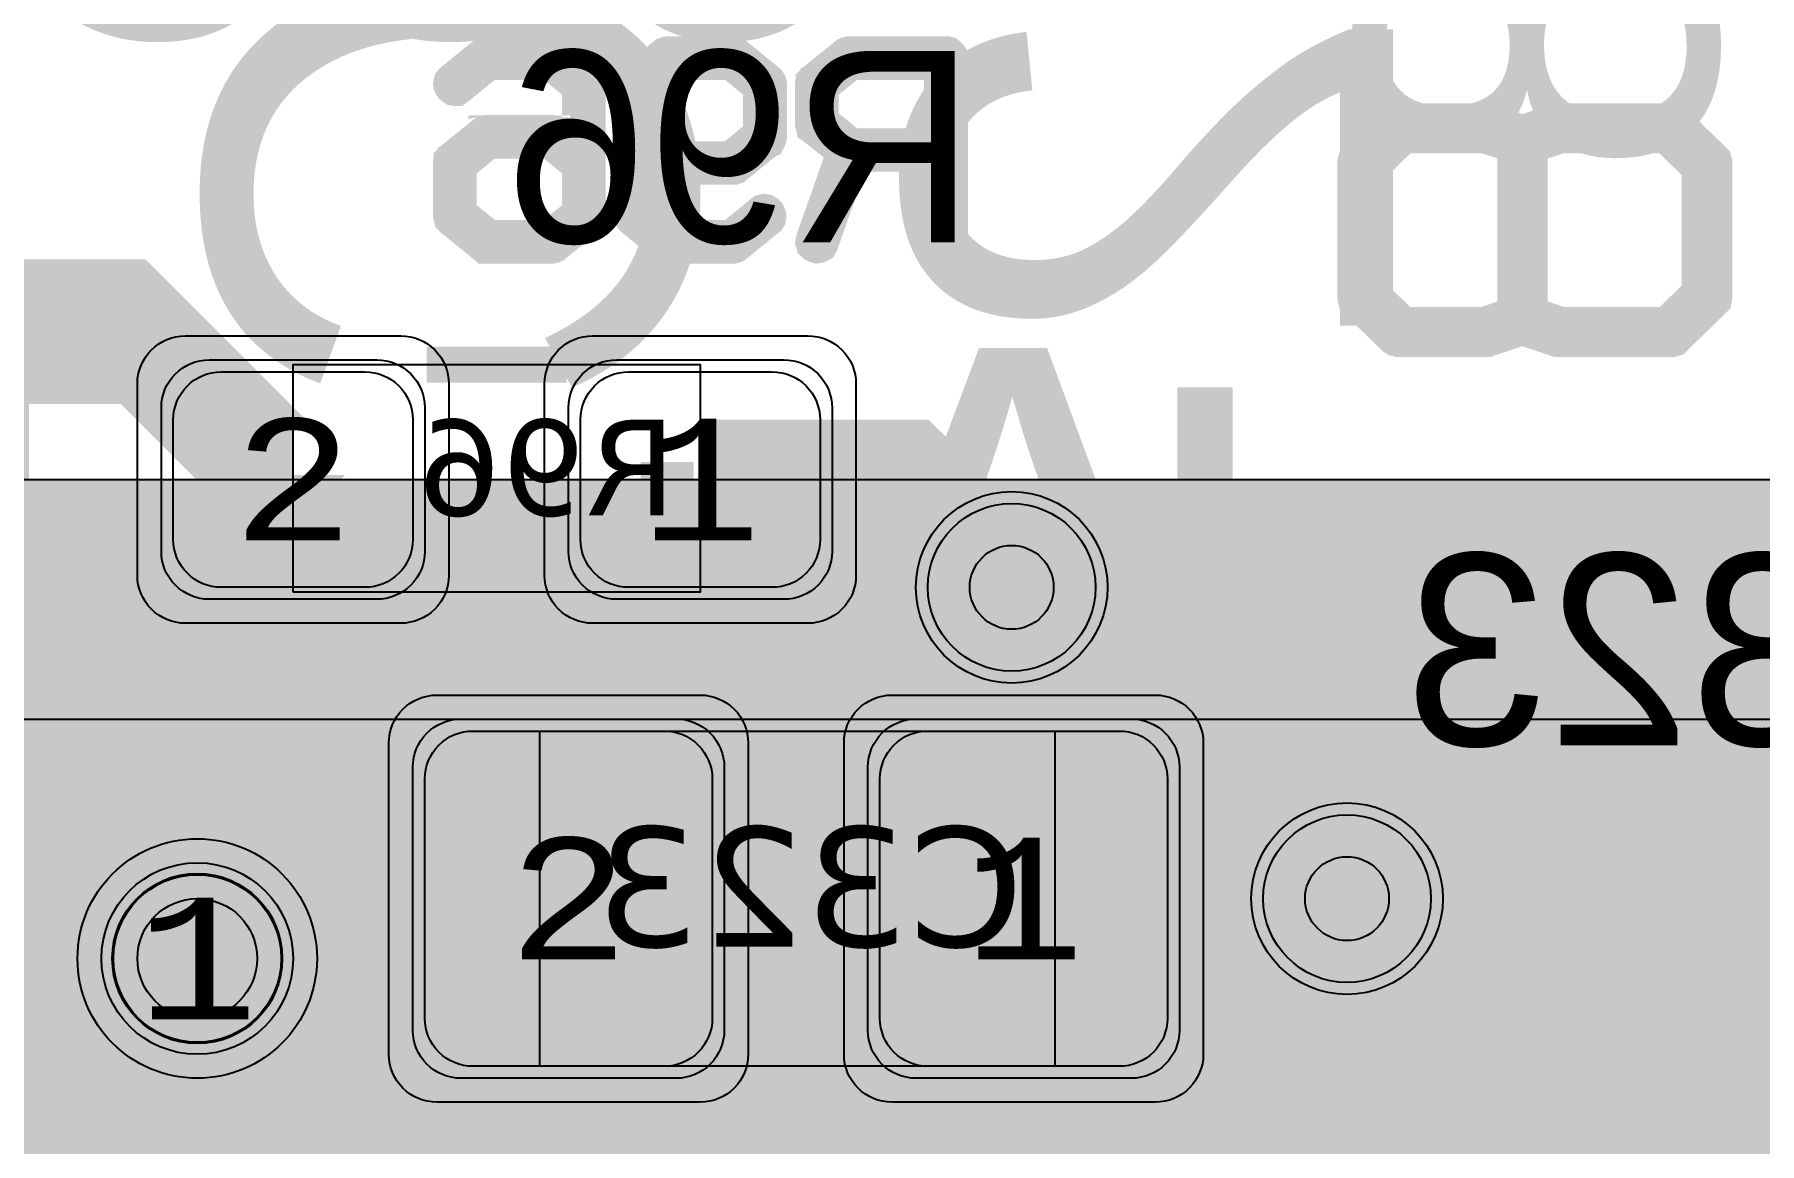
# Model space of a CAD drawing. Extents: x -28 to 199, y -61 to 255.
# Drawn here: x 37.82 to 45.02, y 75.98 to 80.61 of the extents above; entities that cross this region are included whole.
import ezdxf
from ezdxf.enums import TextEntityAlignment as Align

# ---------------------------------------------------------------- set-up
doc = ezdxf.new("R2010")
doc.units = 0
doc.header["$MEASUREMENT"] = 0
for name, color, linetype in [('ASSEMBLY_OUTLINES_BTM', 191, 'CONTINUOUS'), ('ASSEMBLY_PART_NUMBERS_BTM', 191, 'CONTINUOUS'), ('ASSEMBLY_REF_DES_BTM', 191, 'CONTINUOUS'), ('DRILL_DRAWING', 21, 'CONTINUOUS'), ('GENERATED_SILKSCREEN_BTM', 255, 'CONTINUOUS'), ('PART_HOLES_LAYER_2', 30, 'CONTINUOUS'), ('PART_HOLES_LAYER_3', 30, 'CONTINUOUS'), ('PART_HOLES_LAYER_BOTTOM', 30, 'CONTINUOUS'), ('PART_HOLES_LAYER_TOP', 30, 'CONTINUOUS'), ('PART_PADS_LAYER_2', 230, 'CONTINUOUS'), ('PART_PADS_LAYER_3', 81, 'CONTINUOUS'), ('PART_PADS_LAYER_BOTTOM', 10, 'CONTINUOUS'), ('PART_PADS_LAYER_TOP', 150, 'CONTINUOUS'), ('PART_PADS_SMD_BTM', 10, 'CONTINUOUS'), ('PIN_NUMBERS_BTM', 8, 'CONTINUOUS'), ('PIN_NUMBERS_TOP', 8, 'CONTINUOUS'), ('PLACEMENT_OUTLINES_BTM', 222, 'CONTINUOUS'), ('PLANE_DATA_LAYER_2', 230, 'CONTINUOUS'), ('PLANE_DATA_LAYER_BOTTOM', 10, 'CONTINUOUS'), ('PLANE_DATA_LAYER_TOP', 150, 'CONTINUOUS'), ('PLANE_SHAPES_LAYER_2', 230, 'CONTINUOUS'), ('PLANE_SHAPES_LAYER_3', 81, 'CONTINUOUS'), ('PLANE_SHAPES_LAYER_BOTTOM', 10, 'CONTINUOUS'), ('PLANE_SHAPES_LAYER_TOP', 150, 'CONTINUOUS'), ('SILKSCREEN_OUTLINES_BTM', 211, 'CONTINUOUS'), ('SILKSCREEN_REF_DES_BTM', 211, 'CONTINUOUS'), ('SOLDERMASK_PADS_BTM', 12, 'CONTINUOUS'), ('SOLDERMASK_PADS_TOP', 180, 'CONTINUOUS'), ('SOLDERPASTE_PADS_BTM', 12, 'CONTINUOUS'), ('TRACES_LAYER_2', 230, 'CONTINUOUS'), ('TRACES_LAYER_BOTTOM', 10, 'CONTINUOUS'), ('VIA_HOLES_LAYER_2', 30, 'CONTINUOUS'), ('VIA_HOLES_LAYER_3', 30, 'CONTINUOUS'), ('VIA_HOLES_LAYER_BOTTOM', 30, 'CONTINUOUS'), ('VIA_HOLES_LAYER_TOP', 30, 'CONTINUOUS'), ('VIA_PADS_LAYER_2', 230, 'CONTINUOUS'), ('VIA_PADS_LAYER_3', 81, 'CONTINUOUS'), ('VIA_PADS_LAYER_BOTTOM', 10, 'CONTINUOUS'), ('VIA_PADS_LAYER_TOP', 150, 'CONTINUOUS')]:
    doc.layers.add(name, color=color, linetype=linetype)
doc.styles.add('COURIER_NEW', font='COUR.TTF')
doc.styles.add('VERDANA', font='verdana.TTF')
doc.styles.add('VERIBEST_GERBER_0', font='txt')

msp = doc.modelspace()

# ---------------------------------------------------------------- hatches: boundary and pattern name
at = {"layer": 'ASSEMBLY_OUTLINES_BTM'}
h = msp.add_hatch(color=256, dxfattribs=at)
edge = h.paths.add_edge_path()
edge.add_arc((38.5, 76.75), 0.5, 0, 360)
at = {"layer": 'PART_HOLES_LAYER_2'}
h = msp.add_hatch(color=256, dxfattribs=at)
edge = h.paths.add_edge_path()
edge.add_arc((38.5, 76.75), 0.25, 0, 360)
at = {"layer": 'PART_HOLES_LAYER_3'}
h = msp.add_hatch(color=256, dxfattribs=at)
edge = h.paths.add_edge_path()
edge.add_arc((38.5, 76.75), 0.25, 0, 360)
at = {"layer": 'PART_HOLES_LAYER_BOTTOM'}
h = msp.add_hatch(color=256, dxfattribs=at)
edge = h.paths.add_edge_path()
edge.add_arc((38.5, 76.75), 0.25, 0, 360)
at = {"layer": 'PART_HOLES_LAYER_TOP'}
h = msp.add_hatch(color=256, dxfattribs=at)
edge = h.paths.add_edge_path()
edge.add_arc((38.5, 76.75), 0.25, 0, 360)
at = {"layer": 'PLANE_DATA_LAYER_2'}
h = msp.add_hatch(color=256, dxfattribs=at)
h.paths.add_polyline_path([(65.369302, 64.298799, -0.1463683674203885), (65.356784, 64.256954, 0.1463718273861734), (65.25, 63.9, 0.0863646660514256), (65.288214, 63.680414, -0.5191535251375334), (65.216494, 63.578472), (62.153101, 63.578472, 0.1989122151386115), (61.799548, 63.432025), (61.285791, 62.918268, -0.1989133663344686), (61.231909, 62.89595), (59.719998, 62.89595, -0.1989133663344515), (59.666116, 62.918268), (58.656252, 63.928132, 0.1989122151386167), (58.302699, 64.074579), (54.346907, 64.074579, -0.1989133663344758), (54.293025, 64.096897), (41.286369, 77.103553, 0.1989122151386104), (40.932816, 77.25), (38.853893, 77.25, -0.1385740107174436), (38.814013, 77.261269, 1.7877343018547802), (38.814013, 76.238731, -0.1385740107174436), (38.853893, 76.25), (40.694146, 76.25, -0.1989133663344516), (40.748028, 76.227682), (53.754684, 63.221026, 0.1989122151386167), (54.108237, 63.074579), (58.064029, 63.074579, -0.1989133663344758), (58.117911, 63.052261), (59.03997, 62.130202, -0.198909955685367), (59.062288, 62.076321), (59.062288, 62.07632, -0.414213562373095), (58.986088, 62.00012), (53.062481, 62.00012, -0.1989133663344686), (53.008599, 62.022438), (50.684772, 64.346265, 0.1989122151386141), (50.331219, 64.492712), (44.092712, 64.492712, 0.1989122151386104), (43.739159, 64.346265), (42.458985, 63.066091, -0.1650613667127268), (42.415061, 63.044426, 0.3763303779115919), (41.85, 62.4), (41.85, 62.399999, 0.9365272391993972), (43.144426, 62.31506, -0.165064708036731), (43.166091, 62.358985), (44.2775, 63.470394, -0.1989133663344515), (44.331382, 63.492712), (50.092549, 63.492712, -0.1989133663344758), (50.146431, 63.470394), (52.470257, 61.146567, 0.010332030357602), (52.485166, 61.132262, -0.6832300887908375), (52.433557, 61), (52.365446, 61, -0.1989133663344686), (52.311564, 61.022318), (50.775518, 62.558364, -0.0658860954308265), (50.763357, 62.574236, 1.3050575172076655), (49.875764, 61.686643, -0.0658860954308265), (49.891636, 61.674482), (50.436036, 61.130082, -0.198909955685367), (50.458354, 61.076201), (50.458354, 61.0762, -0.414213562373095), (50.382154, 61), (40.8262, 61, -0.414213562373095), (40.75, 61.0762), (40.75, 64.749992, 0.414213562373095), (40.749992, 64.75), (37.3262, 64.75, -0.414213562373095), (37.25, 64.8262), (37.25, 74.499992, 0.414213562373095), (37.249992, 74.5), (35.3262, 74.5, -0.414213562373095), (35.25, 74.5762), (35.25, 78.6738, -0.414213562373095), (35.3262, 78.75), (48.75, 78.749998), (50.46844, 78.749998, -0.1989133663344687), (50.522322, 78.72768), (54.477681, 74.772322, -0.1989099556853841), (54.499999, 74.718441), (54.499999, 68.782922, -0.6681819935815638), (54.369917, 68.729041), (53.022318, 70.07664, -0.198909955685367), (53, 70.130521), (53, 73.858005, -0.1650596066755281), (53.015739, 73.904383, 2.027417443028252), (51.984261, 73.904383, -0.1650596066755281), (52, 73.858005), (52, 69.891852, 0.1989122151386168), (52.146447, 69.538299), (54.477682, 67.207064, -0.198909955685367), (54.5, 67.153183), (54.5, 66.500008, 0.414213562373095), (54.500008, 66.5), (55.153182, 66.5, -0.1989133663344687), (55.207064, 66.477682), (57.163299, 64.521447, 0.1989122151386115), (57.516852, 64.375), (65.293102, 64.375, -0.414213562373095), (65.369302, 64.2988)], flags=0)
h.paths.add_polyline_path([(37.9, 75.25, -0.9999999999999999), (39.1, 75.25, -0.9999999999999999)], flags=0)
h.paths.add_polyline_path([(48.75, 70.75, -0.9999999999999999), (51.75, 70.75, -0.9999999999999999)], flags=0)
at = {"layer": 'PLANE_DATA_LAYER_BOTTOM'}
h = msp.add_hatch(color=256, dxfattribs=at)
h.paths.add_polyline_path([(104.25, 88.8262, -0.414213562373095), (104.1738, 88.75), (100.500008, 88.75, 0.414213562373095), (100.5, 88.749992), (100.5, 82.532603, -0.1989099556853327), (100.477682, 82.478722), (100.271278, 82.272318, -0.1989133663344827), (100.217396, 82.25), (67.750008, 82.25, 0.414213562373095), (67.75, 82.249992), (67.75, 77.0762, -0.414213562373095), (67.6738, 77), (66.500008, 77, 0.414213562373095), (66.5, 76.999992), (66.5, 66.5762, -0.414213562373095), (66.4238, 66.5), (54.5762, 66.5, -0.414213562373095), (54.5, 66.5762), (54.5, 75.749992, 0.414213562373095), (54.499992, 75.75), (44.5762, 75.75, -0.414213562373095), (44.5, 75.8262), (44.5, 77.6738, -0.414213562373095), (44.5762, 77.75), (66.4238, 77.75, -0.414213562373095), (66.5, 77.6738), (66.5, 77.250008, 0.414213562373095), (66.500008, 77.25), (67.499992, 77.25, 0.414213562373095), (67.5, 77.250008), (67.5, 82.4238, -0.414213562373095), (67.5762, 82.5), (100.249992, 82.5, 0.414213562373095), (100.25, 82.500008), (100.25, 97.0738, -0.414213562373095), (100.3262, 97.15), (101.5, 97.15, 0.414213562373095), (101.95, 97.6), (101.95, 99.9, 0.414213562373095), (101.5, 100.35), (100.3262, 100.35, -0.414213562373095), (100.25, 100.4262), (100.25, 102.1738, -0.414213562373095), (100.3262, 102.25), (104.1738, 102.25, -0.414213562373095), (104.25, 102.1738)], flags=0)
h.paths.add_polyline_path([(64.25, 68, 0.414213562373095), (65, 68.75), (65, 76.75, 0.414213562373095), (64.25, 77.5), (57.25, 77.5, 0.414213562373095), (56.5, 76.75), (56.5, 68.75, 0.414213562373095), (57.25, 68)], flags=0)
at = {"layer": 'PLANE_DATA_LAYER_TOP'}
h = msp.add_hatch(color=256, dxfattribs=at)
h.paths.add_polyline_path([(111.75, 80.8262, -0.414213562373095), (111.6738, 80.75), (109.250008, 80.75, 0.414213562373095), (109.25, 80.749992), (109.25, 74.5762, -0.414213562373095), (109.1738, 74.5), (106.250008, 74.5, 0.414213562373095), (106.25, 74.499992), (106.25, 58.5762, -0.414213562373095), (106.1738, 58.5), (91.260998, 58.5, -0.8191892513055452), (91.231587, 58.646495, 4.980872284116067), (90.768413, 58.646495, -0.8191892513055452), (90.739002, 58.5), (85.627645, 58.5, -0.7052298689045091), (85.579454, 58.635226, 2.806069179206526), (84.820546, 58.635226, -0.7052298689045632), (84.772355, 58.5), (74.738091, 58.5, -0.414213562373095), (74.661891, 58.5762), (74.661891, 58.576202, -0.0845267741895575), (74.666185, 58.60142, 1.1846780877137952), (73.5, 58.8, 0.156168028646284), (73.611557, 58.451541, -0.1561673594429766), (73.625725, 58.407287), (73.625725, 58.407286, -0.1989099556853499), (73.603407, 58.353405), (71.05268, 55.802678, -0.4272207627312284), (70.942589, 55.805111, 1.0451882421740346), (70.094889, 54.957411, -0.2104215113746756), (70.11964, 54.901202), (70.11964, 54.901201, -0.1989099556853499), (70.097322, 54.84732), (67.846595, 52.596593, -0.3664644965078018), (67.748459, 52.588443, 0.6098299178732617), (66.8, 52.1, 0.156168028646284), (66.911557, 51.751541, -0.1561673594429766), (66.925725, 51.707287), (66.925725, 51.707286, -0.198909955685367), (66.903407, 51.653405), (58.272322, 43.02232, -0.1989133663344686), (58.21844, 43.000002), (57.651201, 43.000001, -0.414213562373095), (57.575001, 43.076201), (57.575001, 43.090922, -0.3495987658072757), (57.634162, 43.165193, 8.831212691112645), (57.365839, 43.165192, -0.3496059429713885), (57.425001, 43.090921), (57.425001, 43.0762, -0.414213562373095), (57.348801, 43), (57.250008, 43, 0.414213562373095), (57.25, 42.999992), (57.25, 32.000008, 0.414213562373095), (57.250008, 32), (62.4238, 32, -0.414213562373095), (62.5, 31.9238), (62.5, 21.3262, -0.414213562373095), (62.4238, 21.25), (54.8262, 21.25, -0.414213562373095), (54.75, 21.3262), (54.75, 58.249992, 0.414213562373095), (54.749992, 58.25), (41.0762, 58.25, -0.414213562373095), (41, 58.3262), (41, 64.999992, 0.414213562373095), (40.999992, 65), (35.5762, 65, -0.414213562373095), (35.5, 65.0762), (35.5, 77.6738, -0.414213562373095), (35.5762, 77.75), (37.9, 77.75), (41.644816, 77.749999, -0.097042777552727), (41.673572, 77.744365, 0.1959338524423953), (42.126428, 77.744365, -0.097042777552727), (42.155184, 77.749999), (43.1488, 77.749999, -0.414213562373095), (43.225, 77.673799), (43.225, 77.659079, -0.349598765807256), (43.165839, 77.584808, 8.831237411175364), (43.434161, 77.584808, -0.3495987658072816), (43.375, 77.659079), (43.375, 77.673799, -0.414213562373095), (43.4512, 77.749999), (48.75, 77.749998), (51.46844, 77.749998, -0.1989133663344687), (51.522322, 77.72768), (53.823515, 75.426487, -0.1989099556853327), (53.845833, 75.372606), (53.845833, 75.372605, -0.4447620489809358), (53.761786, 75.29681, 0.4328609731468924), (53.100478, 74.723943, -0.6908505378841184), (52.965252, 74.678868, 5.469559793701535), (53.099522, 74.276058, -0.690854296099147), (53.234748, 74.321132, 0.7057044927876465), (54.3, 74.699999), (54.3, 74.7, 0.0257956084643915), (54.29681, 74.761786, -0.0257922108060338), (54.296405, 74.769632), (54.296405, 74.769634, -0.6681819935815638), (54.426487, 74.823515), (54.47768, 74.772322, -0.198909955685367), (54.499998, 74.718441), (54.499998, 74.71844), (54.5, 66.500008, 0.414213562373095), (54.500008, 66.5), (58.539002, 66.5, -0.8191892513055452), (58.568413, 66.353505, 4.980872284116137), (59.031587, 66.353505, -0.8191892513055452), (59.060998, 66.5), (64.339002, 66.5, -0.8191892513054732), (64.368413, 66.353505, 4.980872284116205), (64.831587, 66.353505, -0.8191892513055452), (64.860998, 66.5), (66.499992, 66.5, 0.414213562373095), (66.5, 66.500008), (66.5, 69.639002, -0.819178711171439), (66.646495, 69.668413, 0.8191874026406359), (67.8, 69.899999), (67.8, 69.900001, 0.8191874026406359), (66.646495, 70.131587, -0.8191787111715169), (66.5, 70.160998), (66.5, 73.539002, -0.8191787111715169), (66.646495, 73.568413, 0.8191874026406359), (67.8, 73.799999), (67.8, 73.800001, 0.8191874026406268), (66.646495, 74.031587, -0.8191787111715887), (66.5, 74.060998), (66.5, 76.139002, -0.819178711171439), (66.646495, 76.168413, 0.6680589136901456), (67.755068, 76.172186, -0.6118675271671993), (67.890295, 76.183455, 2.2763893884955824), (68.127795, 77.0347, -0.3496070428872791), (68.034767, 77.053729), (68.017742, 77.074091, -0.1758758847909364), (68, 77.122969), (68, 81.006368, -0.5692974724252954), (68.112689, 81.073263, 0.3131902069108925), (68.793238, 81.146829, -0.5611690582058941), (68.917195, 81.107388, 1.7916596536806344), (69.634161, 81.834808, -0.3495987658072816), (69.575, 81.909079), (69.575, 81.9238, -0.414213562373095), (69.6512, 82), (70.406367, 82, -0.414213562373095), (70.482567, 81.9238), (70.482567, 81.923799, -0.125487114009819), (70.473263, 81.887311, 1.6845447419885715), (71.526737, 81.887311, -0.1254871140098189), (71.517433, 81.923799), (71.517433, 81.9238, -0.414213562373095), (71.593633, 82), (73.306367, 82, -0.414213562373095), (73.382567, 81.9238), (73.382567, 81.923799, -0.125487114009819), (73.373263, 81.887311, 1.6845447419885604), (74.426737, 81.887311, -0.1254871140098189), (74.417433, 81.923799), (74.417433, 81.9238, -0.414213562373095), (74.493633, 82), (79.206367, 82, -0.414213562373095), (79.282567, 81.9238), (79.282567, 81.923799, -0.125487114009819), (79.273263, 81.887311, 1.6845447419885715), (80.326737, 81.887311, -0.1254871140098189), (80.317433, 81.923799), (80.317433, 81.9238, -0.414213562373095), (80.393633, 82), (82.306367, 82, -0.414213562373095), (82.382567, 81.9238), (82.382567, 81.923799, -0.125487114009819), (82.373263, 81.887311, 1.6845447419885604), (83.426737, 81.887311, -0.1254871140098189), (83.417433, 81.923799), (83.417433, 81.9238, -0.414213562373095), (83.493633, 82), (84.906367, 82, -0.414213562373095), (84.982567, 81.9238), (84.982567, 81.923799, -0.125487114009819), (84.973263, 81.887311, 1.6845447419885715), (86.026737, 81.887311, -0.1254871140098189), (86.017433, 81.923799), (86.017433, 81.9238, -0.414213562373095), (86.093633, 82), (87.206367, 82, -0.414213562373095), (87.282567, 81.9238), (87.282567, 81.923799, -0.125487114009819), (87.273263, 81.887311, 1.6845447419885715), (88.326737, 81.887311, -0.1254871140098189), (88.317433, 81.923799), (88.317433, 81.9238, -0.414213562373095), (88.393633, 82), (89.506367, 82, -0.414213562373095), (89.582567, 81.9238), (89.582567, 81.923799, -0.125487114009819), (89.573263, 81.887311, 1.6845447419885604), (90.626737, 81.887311, -0.1254871140098189), (90.617433, 81.923799), (90.617433, 81.9238, -0.414213562373095), (90.693633, 82), (92.506367, 82, -0.414213562373095), (92.582567, 81.9238), (92.582567, 81.923799, -0.125487114009819), (92.573263, 81.887311, 1.6845447419885604), (93.626737, 81.887311, -0.1254871140098189), (93.617433, 81.923799), (93.617433, 81.9238, -0.414213562373095), (93.693633, 82), (95.006367, 82, -0.414213562373095), (95.082567, 81.9238), (95.082567, 81.923799, -0.125487114009819), (95.073263, 81.887311, 1.6845447419885604), (96.126737, 81.887311, -0.1254871140098189), (96.117433, 81.923799), (96.117433, 81.9238, -0.414213562373095), (96.193633, 82), (98.006367, 82, -0.414213562373095), (98.082567, 81.9238), (98.082567, 81.923799, -0.125487114009819), (98.073263, 81.887311, 1.6845447419885604), (99.126737, 81.887311, -0.1254871140098189), (99.117433, 81.923799), (99.117433, 81.9238, -0.414213562373095), (99.193633, 82), (100.999992, 82, 0.414213562373095), (101, 82.000008), (101, 83.506368, -0.5692974724252954), (101.112689, 83.573263, 1.6845419344154215), (101.112689, 84.626737, -0.5692974724253249), (101, 84.693632), (101, 85.506368, -0.5692974724252954), (101.112689, 85.573263, 0.7482378460620283), (101.926737, 86.387311, -0.1254871140098189), (101.917433, 86.423799), (101.917433, 86.4238, -0.414213562373095), (101.993633, 86.5), (106.499992, 86.5, 0.414213562373095), (106.5, 86.500008), (106.5, 87.806368, -0.5692974724253249), (106.612689, 87.873263, 1.6845419344154215), (106.612689, 88.926737, -0.5692974724252955), (106.5, 88.993632), (106.5, 93.406368, -0.5692974724252954), (106.612689, 93.473263, 0.5692943080699557), (107.5, 94), (107.5, 94.000001, 0.1709766412307431), (107.367539, 94.376043, -0.6297966940639971), (107.426916, 94.5), (108.260758, 94.5, -0.5383921361414342), (108.330801, 94.393793, 1.5163124244314785), (110.169199, 94.393793, -0.5383921361414342), (110.239242, 94.5), (110.4238, 94.5, -0.414213562373095), (110.5, 94.4238), (110.5, 88.264721, -0.1989099556853327), (110.477682, 88.21084), (109.188284, 86.921442, -0.2121765103082068), (109.130525, 86.899223, 0.840199213847622), (108.867796, 85.746754, -0.4719753211119933), (108.901602, 85.634066, 0.1487064000211908), (108.8, 85.300001), (108.8, 85.3, 0.9999999999999999), (110, 85.3, 0.0464115283870988), (109.989705, 85.410671, -0.0464145013318578), (109.988397, 85.424727), (109.988397, 85.424728, -0.4296417848251862), (110.068587, 85.500823, 0.138812761679958), (110.387311, 85.573263, -0.5692974724252954), (110.5, 85.506368), (110.5, 84.578893, -0.1989099556853327), (110.477682, 84.525012), (104.101988, 78.149318, -0.1989133663344686), (104.048106, 78.127), (95.48072, 78.127, 0.1989121654681736), (95.214141, 78.016579), (92.79688, 75.599318, -0.1989133663344686), (92.742998, 75.577), (88.101853, 75.577, -0.2121757463619588), (88.0453, 75.60213, 0.6867435445248404), (87, 75.200001), (87, 75.199999, 0.6867435445248404), (88.0453, 74.79787, -0.2121757463619228), (88.101853, 74.823), (92.93072, 74.823, 0.1989121654681668), (93.197299, 74.933421), (95.61456, 77.350682, -0.1989133663344687), (95.668442, 77.373), (104.235828, 77.373, 0.1989121654681737), (104.502407, 77.483421), (110.369918, 83.350932, -0.6681819935815638), (110.5, 83.297051), (110.5, 82.000008, 0.414213562373095), (110.500008, 82), (111.6738, 82, -0.414213562373095), (111.75, 81.9238)], flags=0)
h.paths.add_polyline_path([(37.9, 75.25, -0.9999999999999999), (39.1, 75.25, -0.9999999999999999)], flags=0)
h.paths.add_polyline_path([(37.9, 76.75, -0.9999999999999999), (39.1, 76.75, -0.9999999999999999)], flags=0)
h.paths.add_polyline_path([(41.9, 62.4, -0.9999999999999999), (43.1, 62.4, -0.9999999999999999)], flags=0)
h.paths.add_polyline_path([(43.1, 71.9, -0.9999999999999999), (44.300000000000004, 71.9, -0.9999999999999999)], flags=0)
h.paths.add_polyline_path([(49.6, 62.25, -0.9999999999999999), (50.800000000000004, 62.25, -0.9999999999999999)], flags=0)
h.paths.add_polyline_path([(49.8, 65.3, -0.9999999999999999), (51, 65.3, -0.9999999999999999)], flags=0)
h.paths.add_polyline_path([(48.75, 70.75, -0.9999999999999999), (51.75, 70.75, -0.9999999999999999)], flags=0)
h.paths.add_polyline_path([(53.1, 65.8, -0.9999999999999999), (54.300000000000004, 65.8, -0.9999999999999999)], flags=0)
h.paths.add_polyline_path([(53.1, 70, -0.9999999999999999), (54.300000000000004, 70, -0.9999999999999999)], flags=0)
h.paths.add_polyline_path([(56.199999999999996, 52.7, -0.9999999999999999), (57.4, 52.7, -0.9999999999999999)], flags=0)
h.paths.add_polyline_path([(56.6, 62.5, -0.9999999999999999), (57.800000000000004, 62.5, -0.9999999999999999)], flags=0)
h.paths.add_polyline_path([(57.449999999999996, 25.95, -0.9999999999999999), (58.65, 25.95, -0.9999999999999999)], flags=0)
h.paths.add_polyline_path([(58.25, 47.25, -0.9999999999999999), (61.25, 47.25, -0.9999999999999999)], flags=0)
h.paths.add_polyline_path([(60.1, 63.5, -0.9999999999999999), (61.300000000000004, 63.5, -0.9999999999999999)], flags=0)
h.paths.add_polyline_path([(61.9, 53.8, -0.9999999999999999), (63.1, 53.8, -0.9999999999999999)], flags=0)
h.paths.add_polyline_path([(63.99999999999999, 52, -0.9999999999999999), (65.19999999999999, 52, -0.9999999999999999)], flags=0)
h.paths.add_polyline_path([(65.10000000000001, 61.5, -0.9999999999999999), (66.3, 61.5, -0.9999999999999999)], flags=0)
h.paths.add_polyline_path([(65.30000000000001, 63.9, -0.9999999999999999), (66.5, 63.9, -0.9999999999999999)], flags=0)
h.paths.add_polyline_path([(66.60000000000001, 65.8, -0.9999999999999999), (67.8, 65.8, -0.9999999999999999)], flags=0)
h.paths.add_polyline_path([(67.4, 67.9, -0.9999999999999999), (68.6, 67.9, -0.9999999999999999)], flags=0)
h.paths.add_polyline_path([(70.9, 76.6, -0.9999999999999999), (72.1, 76.6, -0.9999999999999999)], flags=0)
h.paths.add_polyline_path([(71.80000000000001, 71.2, -0.9999999999999999), (73, 71.2, -0.9999999999999999)], flags=0)
h.paths.add_polyline_path([(71.95, 78.1, -0.9999999999999999), (73.14999999999999, 78.1, -0.9999999999999999)], flags=0)
h.paths.add_polyline_path([(73.60000000000001, 61.7, -0.9999999999999999), (74.8, 61.7, -0.9999999999999999)], flags=0)
h.paths.add_polyline_path([(74.7, 75.2, -0.9999999999999999), (75.89999999999999, 75.2, -0.9999999999999999)], flags=0)
h.paths.add_polyline_path([(77, 79.1, -0.9999999999999999), (78.19999999999999, 79.1, -0.9999999999999999)], flags=0)
h.paths.add_polyline_path([(80.4, 70.75, -0.9999999999999999), (81.6, 70.75, -0.9999999999999999)], flags=0)
h.paths.add_polyline_path([(81.711979, 59.850951, 3.11710032316846), (81.711979, 60.549049, -0.5142243253660422), (81.588021, 60.549049, 3.11710032316846), (81.588021, 59.850951, -0.5142243253660421)], flags=0)
h.paths.add_polyline_path([(83.10000000000001, 71.1, -0.9999999999999999), (84.3, 71.1, -0.9999999999999999)], flags=0)
h.paths.add_polyline_path([(83.4, 76.65, -0.9999999999999999), (84.6, 76.65, -0.9999999999999999)], flags=0)
h.paths.add_polyline_path([(84.9, 67.75, -0.9999999999999999), (86.1, 67.75, -0.9999999999999999)], flags=0)
h.paths.add_polyline_path([(85.10000000000001, 69.85, -0.9999999999999999), (86.3, 69.85, -0.9999999999999999)], flags=0)
h.paths.add_polyline_path([(86, 71.4, -0.9999999999999999), (87.19999999999999, 71.4, -0.9999999999999999)], flags=0)
h.paths.add_polyline_path([(87.226612, 78.223985, -0.5393332197642511), (87.182591, 78.343481, 2.6149685368234787), (86.398499, 78.181255, -0.2671722895712593), (86.436408, 78.115375), (86.436408, 78.115374, -0.237882998012536), (86.405508, 78.054101, 4.55071419752877)], flags=0)
h.paths.add_polyline_path([(86.9, 73.6, -0.9999999999999999), (88.1, 73.6, -0.9999999999999999)], flags=0)
h.paths.add_polyline_path([(87.10000000000001, 61.4, -0.9999999999999999), (88.3, 61.4, -0.9999999999999999)], flags=0)
h.paths.add_polyline_path([(88.60000000000001, 66.35, -0.9999999999999999), (89.8, 66.35, -0.9999999999999999)], flags=0)
h.paths.add_polyline_path([(88.60000000000001, 70.95, -0.9999999999999999), (89.8, 70.95, -0.9999999999999999)], flags=0)
h.paths.add_polyline_path([(90.2, 62.4, -0.9999999999999999), (91.39999999999999, 62.4, -0.9999999999999999)], flags=0)
h.paths.add_polyline_path([(91.9, 67.8, -0.9999999999999999), (93.1, 67.8, -0.9999999999999999)], flags=0)
h.paths.add_polyline_path([(93.10000000000001, 60.2, -0.9999999999999999), (94.3, 60.2, -0.9999999999999999)], flags=0)
h.paths.add_polyline_path([(93.5, 68.4, -0.9999999999999999), (94.69999999999999, 68.4, -0.9999999999999999)], flags=0)
h.paths.add_polyline_path([(94.60000000000001, 75.3, -0.9999999999999999), (95.8, 75.3, -0.9999999999999999)], flags=0)
h.paths.add_polyline_path([(94.7, 65.5, -0.9999999999999999), (95.89999999999999, 65.5, -0.9999999999999999)], flags=0)
h.paths.add_polyline_path([(95.5, 72.6, -0.9999999999999999), (96.69999999999999, 72.6, -0.9999999999999999)], flags=0)
h.paths.add_polyline_path([(96.10000000000001, 61.5, -0.9999999999999999), (97.3, 61.5, -0.9999999999999999)], flags=0)
h.paths.add_polyline_path([(96.30000000000001, 69.8, -0.9999999999999999), (97.5, 69.8, -0.9999999999999999)], flags=0)
h.paths.add_polyline_path([(96.30000000000001, 76.3, -0.9999999999999999), (97.5, 76.3, -0.9999999999999999)], flags=0)
h.paths.add_polyline_path([(98.2, 80.2, -0.9999999999999999), (99.39999999999999, 80.2, -0.9999999999999999)], flags=0)
h.paths.add_polyline_path([(98.9, 72.3, -0.9999999999999999), (100.1, 72.3, -0.9999999999999999)], flags=0)
h.paths.add_polyline_path([(100.10000000000001, 74.7, -0.9999999999999999), (101.3, 74.7, -0.9999999999999999)], flags=0)
h.paths.add_polyline_path([(101.165934, 65.501602, 0.5998704445959449), (102.1, 65.999999), (102.1, 66, 0.8187209481519998), (100.946754, 66.232204, -0.4719693884571701), (100.834066, 66.198398, 0.5430763090114091), (99.908776, 65.802249, -0.6512916037551323), (99.77355, 65.768443, 0.7140536735921964), (98.7, 65.4), (98.7, 65.399996, 0.917844148640831), (99.891224, 65.29775, -0.6512879159984512), (100.02645, 65.331557, 0.5735581643487523), (101.053246, 65.467796, -0.4719693884571702)], flags=0)
h.paths.add_polyline_path([(100.9, 79.2, -0.9999999999999999), (102.1, 79.2, -0.9999999999999999)], flags=0)
h.paths.add_polyline_path([(103.4, 85.5, -0.9999999999999999), (104.6, 85.5, -0.9999999999999999)], flags=0)
h.paths.add_polyline_path([(103.60000000000001, 79.7, -0.9999999999999999), (104.8, 79.7, -0.9999999999999999)], flags=0)
h.paths.add_polyline_path([(104.80000000000001, 71.9, -0.9999999999999999), (106, 71.9, -0.9999999999999999)], flags=0)
h.paths.add_polyline_path([(105.60000000000001, 81.8, -0.9999999999999999), (106.8, 81.8, -0.9999999999999999)], flags=0)
h.paths.add_polyline_path([(107.5, 83.9, -0.9999999999999999), (108.69999999999999, 83.9, -0.9999999999999999)], flags=0)
h.paths.add_polyline_path([(108.25, 91, -0.9999999999999999), (110.25, 91, -0.9999999999999999)], flags=0)
at = {"layer": 'PLANE_SHAPES_LAYER_2'}
msp.add_hatch(color=256, dxfattribs=at).paths.add_polyline_path([(111.75, 80.75), (110, 80.75), (110, 74), (106.25, 74), (106.25, 58.5), (74.75, 58.5), (67.25, 51), (67.25, 23.75), (56.5, 23.75), (56.5, 31.25), (63.5, 31.25), (63.5, 41.5), (56.5, 41.5), (56.5, 61), (40.75, 61), (40.75, 64.75), (37.25, 64.75), (37.25, 74.5), (35.25, 74.5), (35.25, 78.75), (50.5, 78.75), (54.5, 74.75), (54.5, 66.5), (66.5, 66.5), (66.5, 77), (68, 77), (68, 82), (101, 82), (101, 86.5), (106.5, 86.5), (106.5, 94.5), (110.5, 94.5), (110.5, 82), (111.75, 82)], flags=0)
at = {"layer": 'PLANE_SHAPES_LAYER_3'}
msp.add_hatch(color=256, dxfattribs=at).paths.add_polyline_path([(111.75, 80.75), (110, 80.75), (110, 74), (106.25, 74), (106.25, 58.5), (74.75, 58.5), (67.25, 51), (67.25, 23.75), (56.5, 23.75), (56.5, 31.25), (63.5, 31.25), (63.5, 41.5), (56.5, 41.5), (56.5, 61), (40.75, 61), (40.75, 64.75), (37.25, 64.75), (37.25, 74.5), (35.25, 74.5), (35.25, 78.75), (50.5, 78.75), (54.5, 74.75), (54.5, 66.5), (66.5, 66.5), (66.5, 77), (68, 77), (68, 82), (101, 82), (101, 86.5), (106.5, 86.5), (106.5, 94.5), (110.5, 94.5), (110.5, 82), (111.75, 82)], flags=0)
at = {"layer": 'PLANE_SHAPES_LAYER_TOP'}
msp.add_hatch(color=256, dxfattribs=at).paths.add_polyline_path([(111.75, 80.75), (109.25, 80.75), (109.25, 74.5), (106.25, 74.5), (106.25, 58.5), (59.5, 58.5), (59.5, 44.25), (58.25, 43), (54.75, 43), (54.75, 58.25), (41, 58.25), (41, 65), (35.5, 65), (35.5, 77.75), (51.5, 77.75), (54.5, 74.75), (54.5, 66.5), (66.5, 66.5), (66.5, 77), (68, 77), (68, 82), (101, 82), (101, 86.5), (106.5, 86.5), (106.5, 94.5), (110.5, 94.5), (110.5, 82), (111.75, 82)], flags=0)
at = {"layer": 'VIA_HOLES_LAYER_2'}
h = msp.add_hatch(color=256, dxfattribs=at)
edge = h.paths.add_edge_path()
edge.add_arc((41.9, 78.3), 0.175, 0, 360)
h = msp.add_hatch(color=256, dxfattribs=at)
edge = h.paths.add_edge_path()
edge.add_arc((43.3, 77), 0.175, 0, 360)
at = {"layer": 'VIA_HOLES_LAYER_3'}
h = msp.add_hatch(color=256, dxfattribs=at)
edge = h.paths.add_edge_path()
edge.add_arc((41.9, 78.3), 0.175, 0, 360)
h = msp.add_hatch(color=256, dxfattribs=at)
edge = h.paths.add_edge_path()
edge.add_arc((43.3, 77), 0.175, 0, 360)
at = {"layer": 'VIA_HOLES_LAYER_BOTTOM'}
h = msp.add_hatch(color=256, dxfattribs=at)
edge = h.paths.add_edge_path()
edge.add_arc((41.9, 78.3), 0.175, 0, 360)
h = msp.add_hatch(color=256, dxfattribs=at)
edge = h.paths.add_edge_path()
edge.add_arc((43.3, 77), 0.175, 0, 360)
at = {"layer": 'VIA_HOLES_LAYER_TOP'}
h = msp.add_hatch(color=256, dxfattribs=at)
edge = h.paths.add_edge_path()
edge.add_arc((41.9, 78.3), 0.175, 0, 360)
h = msp.add_hatch(color=256, dxfattribs=at)
edge = h.paths.add_edge_path()
edge.add_arc((43.3, 77), 0.175, 0, 360)

# ---------------------------------------------------------------- linework, layer by layer
at = {"layer": 'ASSEMBLY_OUTLINES_BTM'}
for points in [[(38.9, 78.28), (38.9, 79.23), (40.6, 79.23), (40.6, 78.28)], [(39.93, 76.3), (39.93, 77.7), (42.08, 77.7), (42.08, 76.3)]]:
    msp.add_lwpolyline(points, close=True, dxfattribs=at)
msp.add_circle((38.5, 76.75), 0.5, dxfattribs=at)
at = {"layer": 'GENERATED_SILKSCREEN_BTM', "const_width": 0.15}
for points in [[(39.6992, 80.5232), (39.5648, 80.4136), (39.5616, 80.4096), (39.56, 80.4032), (39.5608, 80.3984), (39.5624, 80.3944), (39.5648, 80.3912), (39.5688, 80.388), (39.5728, 80.3856), (39.5768, 80.3848), (39.5808, 80.3848), (39.584, 80.3872), (39.7152, 80.4936), (39.9744, 80.4936), (40.0976, 80.3928), (40.0976, 80.1056), (39.9888, 80.1944), (39.9856, 80.1952), (39.984, 80.196), (39.9832, 80.196), (39.9832, 80.1968), (39.9792, 80.1976), (39.7096, 80.1976), (39.7064, 80.1968), (39.7064, 80.196), (39.7048, 80.196), (39.7024, 80.1952), (39.7, 80.1944), (39.5648, 80.0856), (39.564, 80.0832), (39.5624, 80.0824), (39.5616, 80.0816), (39.5616, 80.08), (39.56, 80.0744), (39.5592, 80.072), (39.5592, 79.852), (39.56, 79.848), (39.5616, 79.8448), (39.5624, 79.8416), (39.5648, 79.8392), (39.6992, 79.7296), (39.7032, 79.728), (39.704, 79.7272), (39.7064, 79.7272), (39.7072, 79.7264), (39.708, 79.7264), (39.7096, 79.7264), (39.9792, 79.7264), (39.9824, 79.7272), (39.9856, 79.728), (39.9888, 79.7296), (40.1232, 79.8392), (40.1256, 79.8408), (40.1264, 79.8416), (40.128, 79.844), (40.1296, 79.8496), (40.1304, 79.852), (40.1304, 80.4008), (40.1296, 80.4048), (40.128, 80.408), (40.1264, 80.4096), (40.1256, 80.4112), (40.1232, 80.4136), (39.9888, 80.5232), (39.9856, 80.524), (39.984, 80.5248), (39.9824, 80.5256), (39.9792, 80.5264), (39.7096, 80.5264), (39.7064, 80.5256), (39.7048, 80.5248), (39.7024, 80.524), (39.6992, 80.5232)], [(40.7448, 79.7296), (40.8792, 79.8392), (40.8816, 79.8408), (40.8832, 79.8432), (40.884, 79.848), (40.8832, 79.8536), (40.8808, 79.8592), (40.8768, 79.8632), (40.872, 79.8664), (40.8664, 79.8672), (40.8608, 79.8656), (40.7304, 79.7592), (40.472, 79.7592), (40.3472, 79.86), (40.3472, 80.1472), (40.456, 80.0592), (40.4592, 80.0576), (40.46, 80.0568), (40.4624, 80.056), (40.4656, 80.056), (40.7352, 80.056), (40.7384, 80.056), (40.7432, 80.0576), (40.7448, 80.0592), (40.8792, 80.168), (40.8816, 80.1688), (40.8824, 80.1704), (40.884, 80.1728), (40.8856, 80.1784), (40.8864, 80.1816), (40.8864, 80.4008), (40.8856, 80.4048), (40.884, 80.408), (40.8824, 80.4104), (40.8816, 80.4112), (40.8792, 80.4136), (40.7448, 80.5232), (40.7416, 80.524), (40.74, 80.5248), (40.7384, 80.5256), (40.7352, 80.5264), (40.4656, 80.5264), (40.4624, 80.5256), (40.4608, 80.5248), (40.4584, 80.524), (40.4552, 80.5232), (40.3208, 80.4136), (40.3184, 80.4096), (40.3176, 80.4064), (40.316, 80.404), (40.3152, 80.4008), (40.3152, 79.852), (40.316, 79.8496), (40.3176, 79.844), (40.3184, 79.8424), (40.3208, 79.8392), (40.4552, 79.7296), (40.4592, 79.728), (40.46, 79.7272), (40.4624, 79.7272), (40.4632, 79.7264), (40.464, 79.7264), (40.4656, 79.7264), (40.7352, 79.7264), (40.7384, 79.7272), (40.7416, 79.728), (40.7448, 79.7296)], [(41.076, 80.2224), (41.0736, 80.224), (41.0728, 80.228), (41.0712, 80.232), (41.0704, 80.236), (41.0704, 80.4008), (41.0712, 80.4048), (41.0728, 80.4072), (41.0728, 80.4096), (41.0736, 80.4104), (41.0752, 80.4112), (41.076, 80.4128), (41.212, 80.5232), (41.216, 80.5248), (41.2192, 80.5256), (41.2224, 80.5264), (41.6256, 80.5264), (41.6328, 80.5248), (41.6376, 80.5208), (41.6416, 80.516), (41.6432, 80.5104), (41.6432, 79.7424), (41.6416, 79.736), (41.6376, 79.732), (41.6328, 79.7296), (41.6272, 79.7288), (41.6208, 79.7296), (41.6152, 79.732), (41.6112, 79.736), (41.6096, 79.7424), (41.6096, 80.1104), (41.2336, 80.1104), (41.1024, 79.7376), (41.0992, 79.732), (41.0936, 79.7288), (41.088, 79.728), (41.0824, 79.7296), (41.0776, 79.732), (41.0736, 79.736), (41.072, 79.7416), (41.0728, 79.748), (41.204, 80.1208), (41.076, 80.2224)], [(40.8536, 80.3928), (40.8536, 80.1896), (40.7304, 80.088), (40.472, 80.088), (40.3472, 80.1896), (40.3472, 80.3928), (40.472, 80.4936), (40.7304, 80.4936), (40.8536, 80.3928)], [(41.6096, 80.4936), (41.2272, 80.4936), (41.1024, 80.3928), (41.1024, 80.244), (41.2272, 80.1424), (41.6096, 80.1424), (41.6096, 80.4936)], [(43.8875, 79.33775), (44.0315, 79.38575), (44.1755, 79.33775), (44.18, 79.33775), (44.186, 79.33625), (44.6495, 79.33625), (44.654, 79.33625), (44.6585, 79.33775), (44.6645, 79.33925), (44.6705, 79.34525), (44.825, 79.49525), (44.831, 79.50125), (44.8325, 79.51025), (44.834, 79.51625), (44.834, 80.06675), (44.834, 80.07125), (44.8325, 80.07575), (44.831, 80.08175), (44.825, 80.08775), (44.6705, 80.23775), (44.6645, 80.24375), (44.6585, 80.24675), (44.6495, 80.24675), (44.186, 80.24675), (44.18, 80.24675), (44.177, 80.24675), (44.1755, 80.24525), (44.0315, 80.19725), (43.8875, 80.24525), (43.886, 80.24675), (43.877, 80.24675), (43.517, 80.24675), (43.511, 80.24675), (43.5035, 80.24375), (43.496, 80.23775), (43.3415, 80.08775), (43.337, 80.08175), (43.3355, 80.07575), (43.334, 80.07125), (43.334, 80.06675), (43.334, 79.51625), (43.3355, 79.51025), (43.337, 79.50125), (43.3415, 79.49525), (43.496, 79.34525), (43.505, 79.33925), (43.511, 79.33775), (43.517, 79.33625), (43.877, 79.33625), (43.883, 79.33625), (43.886, 79.33775), (43.8875, 79.33775)], [(40.0976, 80.064), (40.0976, 79.86), (39.9744, 79.7592), (39.716, 79.7592), (39.5912, 79.86), (39.5912, 80.064), (39.716, 80.1656), (39.9744, 80.1656), (40.0976, 80.064)], [(43.5335, 80.18675), (43.874, 80.18675), (44.003, 80.14625), (44.003, 79.43975), (43.874, 79.39625), (43.5335, 79.39625), (43.3955, 79.52825), (43.3955, 80.05175), (43.5335, 80.18675)], [(44.192, 80.18675), (44.636, 80.18675), (44.7725, 80.05175), (44.7725, 79.52825), (44.636, 79.39625), (44.192, 79.39625), (44.063, 79.43975), (44.063, 80.14625), (44.192, 80.18675)], [(43.584, 77.6296), (43.7192, 77.7392), (43.7216, 77.7408), (43.7232, 77.7432), (43.724, 77.7456), (43.724, 77.748), (43.7232, 77.7536), (43.72, 77.7592), (43.716, 77.7632), (43.7112, 77.7664), (43.7056, 77.7672), (43.7, 77.7656), (43.5696, 77.6592), (43.3112, 77.6592), (43.1864, 77.76), (43.1864, 77.9088), (43.3096, 78.0104), (43.4424, 78.0104), (43.4488, 78.012), (43.4528, 78.0152), (43.4552, 78.0208), (43.456, 78.0264), (43.4552, 78.032), (43.4528, 78.0368), (43.4488, 78.0408), (43.4424, 78.0424), (43.3096, 78.0424), (43.1864, 78.144), (43.1864, 78.2928), (43.3112, 78.3936), (43.5696, 78.3936), (43.7, 78.2872), (43.7056, 78.2856), (43.7112, 78.2864), (43.716, 78.2888), (43.72, 78.2936), (43.7232, 78.2984), (43.724, 78.304), (43.724, 78.3072), (43.7232, 78.3096), (43.7216, 78.312), (43.7192, 78.3136), (43.584, 78.4232), (43.5816, 78.424), (43.5792, 78.4248), (43.5784, 78.4256), (43.5752, 78.4264), (43.3056, 78.4264), (43.3016, 78.4256), (43.3, 78.4248), (43.2984, 78.424), (43.2952, 78.4232), (43.16, 78.3136), (43.1576, 78.3096), (43.1568, 78.3064), (43.1552, 78.304), (43.1544, 78.3008), (43.1544, 78.136), (43.1552, 78.1336), (43.1568, 78.128), (43.1576, 78.124), (43.16, 78.1224), (43.2776, 78.0264), (43.16, 77.9304), (43.1592, 77.9288), (43.1576, 77.9272), (43.1568, 77.9264), (43.1568, 77.9248), (43.1552, 77.9192), (43.1544, 77.9168), (43.1544, 77.752), (43.1552, 77.748), (43.1568, 77.7448), (43.1576, 77.7416), (43.16, 77.7392), (43.2952, 77.6296), (43.2984, 77.628), (43.2992, 77.6272), (43.3016, 77.6272), (43.3024, 77.6264), (43.3032, 77.6264), (43.3056, 77.6264), (43.5752, 77.6264), (43.5784, 77.6272), (43.5816, 77.628), (43.584, 77.6296)], [(44.0504, 78.4232), (43.916, 78.3136), (43.9136, 78.3096), (43.9128, 78.3064), (43.9112, 78.304), (43.9104, 78.3008), (43.9104, 78.1912), (43.9112, 78.188), (43.9128, 78.1832), (43.9136, 78.1792), (43.916, 78.1776), (44.4488, 77.7448), (44.4488, 77.6592), (43.9264, 77.6592), (43.9208, 77.6576), (43.916, 77.6544), (43.9136, 77.6488), (43.9128, 77.6424), (43.9136, 77.6368), (43.916, 77.6312), (43.9208, 77.628), (43.9264, 77.6264), (44.4656, 77.6264), (44.472, 77.628), (44.476, 77.632), (44.48, 77.636), (44.4816, 77.6424), (44.4816, 77.752), (44.4808, 77.7544), (44.4792, 77.76), (44.4776, 77.7624), (44.4768, 77.764), (44.4744, 77.7656), (43.9424, 78.1992), (43.9424, 78.2928), (44.0672, 78.3936), (44.3256, 78.3936), (44.456, 78.2872), (44.4616, 78.2856), (44.4672, 78.2864), (44.472, 78.2888), (44.476, 78.2936), (44.4784, 78.2984), (44.4792, 78.304), (44.4784, 78.3096), (44.4768, 78.312), (44.4744, 78.3136), (44.34, 78.4232), (44.3368, 78.424), (44.3352, 78.4248), (44.3336, 78.4256), (44.3304, 78.4264), (44.0608, 78.4264), (44.0576, 78.4256), (44.056, 78.4248), (44.0536, 78.424), (44.0504, 78.4232)], [(45.2312, 78.3136), (45.096, 78.4232), (45.0936, 78.424), (45.0912, 78.4248), (45.0904, 78.4256), (45.0872, 78.4264), (44.8176, 78.4264), (44.8136, 78.4256), (44.812, 78.4248), (44.8104, 78.424), (44.8072, 78.4232), (44.672, 78.3136), (44.6696, 78.3096), (44.6688, 78.3064), (44.6672, 78.304), (44.6664, 78.3008), (44.6664, 78.136), (44.6672, 78.1336), (44.6688, 78.128), (44.6696, 78.124), (44.672, 78.1224), (44.7896, 78.0264), (44.672, 77.9304), (44.6712, 77.9288), (44.6696, 77.9272), (44.6688, 77.9264), (44.6688, 77.9248), (44.6672, 77.9192), (44.6664, 77.9168), (44.6664, 77.752), (44.6672, 77.748), (44.6688, 77.7448), (44.6696, 77.7416), (44.672, 77.7392), (44.8072, 77.6296), (44.8104, 77.628), (44.8112, 77.6272), (44.8136, 77.6272), (44.8144, 77.6264), (44.8152, 77.6264), (44.8176, 77.6264), (45.0872, 77.6264), (45.0904, 77.6272), (45.0936, 77.628), (45.096, 77.6296)], [(45.212, 77.7656), (45.0816, 77.6592), (44.8232, 77.6592), (44.6984, 77.76), (44.6984, 77.9088), (44.8216, 78.0104), (44.9544, 78.0104), (44.9608, 78.012), (44.9648, 78.0152), (44.9672, 78.0208), (44.968, 78.0264), (44.9672, 78.032), (44.9648, 78.0368), (44.9608, 78.0408), (44.9544, 78.0424), (44.8216, 78.0424), (44.6984, 78.144), (44.6984, 78.2928), (44.8232, 78.3936), (45.0816, 78.3936), (45.212, 78.2872)], [(45.096, 77.6296), (45.2312, 77.7392)]]:
    msp.add_lwpolyline(points, dxfattribs=at)
for points in [[(40.042098, 79.230005, 1.22306e-05), (40.042089, 79.229995), (39.457911, 79.229995, 1.22306e-05), (39.457902, 79.230005), (40.042098, 79.230005)], [(40.033844, 78.279995), (39.466156, 78.279995, 1.1642e-05), (39.466164, 78.280005), (40.033836, 78.280005, 1.1642e-05), (40.033844, 78.279995)], [(41.269515, 77.700005, 1.10969e-05), (41.269508, 77.699995), (40.730492, 77.699995, 1.10969e-05), (40.730485, 77.700005), (41.269515, 77.700005)], [(41.269515, 76.299995), (40.730485, 76.299995, 1.10969e-05), (40.730492, 76.300005), (41.269508, 76.300005, 1.10969e-05), (41.269515, 76.299995)]]:
    msp.add_lwpolyline(points, format="xyb", dxfattribs=at)
msp.add_lwpolyline([(38, 76.75, -1), (39, 76.75, -1)], format="xyb", close=True, dxfattribs=at)
at = {"layer": 'PART_HOLES_LAYER_2'}
msp.add_circle((38.5, 76.75), 0.25, dxfattribs=at)
at = {"layer": 'PART_HOLES_LAYER_3'}
msp.add_circle((38.5, 76.75), 0.25, dxfattribs=at)
at = {"layer": 'PART_HOLES_LAYER_BOTTOM'}
msp.add_circle((38.5, 76.75), 0.25, dxfattribs=at)
at = {"layer": 'PART_HOLES_LAYER_TOP'}
msp.add_circle((38.5, 76.75), 0.25, dxfattribs=at)
at = {"layer": 'PART_PADS_LAYER_2'}
msp.add_circle((38.5, 76.75), 0.35, dxfattribs=at)
at = {"layer": 'PART_PADS_LAYER_3'}
msp.add_circle((38.5, 76.75), 0.35, dxfattribs=at)
at = {"layer": 'PART_PADS_LAYER_BOTTOM'}
msp.add_circle((38.5, 76.75), 0.35, dxfattribs=at)
at = {"layer": 'PART_PADS_LAYER_TOP'}
msp.add_circle((38.5, 76.75), 0.35, dxfattribs=at)
at = {"layer": 'PART_PADS_SMD_BTM'}
for points in [[(39.45, 78.45, -0.4142135624), (39.25, 78.25), (38.55, 78.25, -0.4142135624), (38.35, 78.45), (38.35, 79.05, -0.4142135624), (38.55, 79.25), (39.25, 79.25, -0.4142135624), (39.45, 79.05)], [(41.15, 78.45, -0.4142135624), (40.95, 78.25), (40.25, 78.25, -0.4142135624), (40.05, 78.45), (40.05, 79.05, -0.4142135624), (40.25, 79.25), (40.95, 79.25, -0.4142135624), (41.15, 79.05)], [(39.6, 76.25, -0.4142135624), (39.4, 76.45), (39.4, 77.55, -0.4142135624), (39.6, 77.75), (40.5, 77.75, -0.4142135624), (40.7, 77.55), (40.7, 76.45, -0.4142135624), (40.5, 76.25)], [(41.5, 76.25, -0.4142135624), (41.3, 76.45), (41.3, 77.55, -0.4142135624), (41.5, 77.75), (42.4, 77.75, -0.4142135624), (42.6, 77.55), (42.6, 76.45, -0.4142135624), (42.4, 76.25)]]:
    msp.add_lwpolyline(points, format="xyb", close=True, dxfattribs=at)
at = {"layer": 'PLACEMENT_OUTLINES_BTM'}
for points in [[(38.9, 78.28), (38.9, 79.23), (40.6, 79.23), (40.6, 78.28)], [(39.93, 76.3), (39.93, 77.7), (42.08, 77.7), (42.08, 76.3)]]:
    msp.add_lwpolyline(points, close=True, dxfattribs=at)
msp.add_circle((38.5, 76.75), 0.355, dxfattribs=at)
at = {"layer": 'PLANE_SHAPES_LAYER_2'}
msp.add_lwpolyline([(56.5, 41.5), (56.5, 61), (40.75, 61), (40.75, 64.75), (37.25, 64.75), (37.25, 74.5), (35.25, 74.5), (35.25, 78.75), (50.5, 78.75), (54.5, 74.75), (54.5, 66.5), (66.5, 66.5)], dxfattribs=at)
at = {"layer": 'PLANE_SHAPES_LAYER_3'}
msp.add_lwpolyline([(56.5, 41.5), (56.5, 61), (40.75, 61), (40.75, 64.75), (37.25, 64.75), (37.25, 74.5), (35.25, 74.5), (35.25, 78.75), (50.5, 78.75), (54.5, 74.75), (54.5, 66.5), (66.5, 66.5)], dxfattribs=at)
at = {"layer": 'PLANE_SHAPES_LAYER_BOTTOM'}
for points in [[(44.5, 77.5), (54.5, 77.5), (44.5, 77.75), (54.5, 77.75)], [(44.5, 75.75), (54.5, 75.75), (44.5, 77.5), (54.5, 77.5)]]:
    msp.add_solid(points, dxfattribs=at)
at = {"layer": 'PLANE_SHAPES_LAYER_TOP'}
msp.add_lwpolyline([(54.75, 43), (54.75, 58.25), (41, 58.25), (41, 65), (35.5, 65), (35.5, 77.75), (51.5, 77.75), (54.5, 74.75), (54.5, 66.5), (66.5, 66.5)], dxfattribs=at)
at = {"layer": 'SILKSCREEN_OUTLINES_BTM'}
for points in [[(38.9, 78.28), (38.9, 79.23), (40.6, 79.23), (40.6, 78.28)], [(39.93, 76.3), (39.93, 77.7), (42.08, 77.7), (42.08, 76.3)]]:
    msp.add_lwpolyline(points, close=True, dxfattribs=at)
msp.add_circle((38.5, 76.75), 0.5, dxfattribs=at)
at = {"layer": 'SOLDERMASK_PADS_BTM'}
for points in [[(39.55, 78.35, -0.4142135624), (39.35, 78.15), (38.45, 78.15, -0.4142135624), (38.25, 78.35), (38.25, 79.15, -0.4142135624), (38.45, 79.35), (39.35, 79.35, -0.4142135624), (39.55, 79.15)], [(41.25, 78.35, -0.4142135624), (41.05, 78.15), (40.15, 78.15, -0.4142135624), (39.95, 78.35), (39.95, 79.15, -0.4142135624), (40.15, 79.35), (41.05, 79.35, -0.4142135624), (41.25, 79.15)], [(39.5, 76.15, -0.4142135624), (39.3, 76.35), (39.3, 77.65, -0.4142135624), (39.5, 77.85), (40.6, 77.85, -0.4142135624), (40.8, 77.65), (40.8, 76.35, -0.4142135624), (40.6, 76.15)], [(41.4, 76.15, -0.4142135624), (41.2, 76.35), (41.2, 77.65, -0.4142135624), (41.4, 77.85), (42.5, 77.85, -0.4142135624), (42.7, 77.65), (42.7, 76.35, -0.4142135624), (42.5, 76.15)]]:
    msp.add_lwpolyline(points, format="xyb", close=True, dxfattribs=at)
msp.add_circle((38.5, 76.75), 0.4, dxfattribs=at)
at = {"layer": 'SOLDERMASK_PADS_TOP'}
msp.add_circle((38.5, 76.75), 0.4, dxfattribs=at)
at = {"layer": 'SOLDERPASTE_PADS_BTM'}
for points in [[(39.4, 78.5, -0.4142135624), (39.2, 78.3), (38.6, 78.3, -0.4142135624), (38.4, 78.5), (38.4, 79, -0.4142135624), (38.6, 79.2), (39.2, 79.2, -0.4142135624), (39.4, 79)], [(41.1, 78.5, -0.4142135624), (40.9, 78.3), (40.3, 78.3, -0.4142135624), (40.1, 78.5), (40.1, 79, -0.4142135624), (40.3, 79.2), (40.9, 79.2, -0.4142135624), (41.1, 79)], [(39.65, 76.3, -0.4142135624), (39.45, 76.5), (39.45, 77.5, -0.4142135624), (39.65, 77.7), (40.45, 77.7, -0.4142135624), (40.65, 77.5), (40.65, 76.5, -0.4142135624), (40.45, 76.3)], [(41.55, 76.3, -0.4142135624), (41.35, 76.5), (41.35, 77.5, -0.4142135624), (41.55, 77.7), (42.35, 77.7, -0.4142135624), (42.55, 77.5), (42.55, 76.5, -0.4142135624), (42.35, 76.3)]]:
    msp.add_lwpolyline(points, format="xyb", close=True, dxfattribs=at)
at = {"layer": 'TRACES_LAYER_2', "const_width": 0.5}
msp.add_lwpolyline([(71.5, 76.6), (71.5, 66.169109), (68.409363, 63.078472), (62.153101, 63.078472), (61.470579, 62.39595), (59.481328, 62.39595), (58.302699, 63.574579), (54.108237, 63.574579), (40.932816, 76.75), (38.5, 76.75)], dxfattribs=at)
at = {"layer": 'TRACES_LAYER_BOTTOM', "const_width": 0.5}
for points in [[(36.75, 79.42), (38.18, 79.42), (38.85, 78.75), (38.9, 78.75)], [(40.6, 78.75), (41.45, 78.75), (41.9, 78.3)], [(36.75, 78.14), (37.758434, 78.14), (38.374439, 77.523995), (40.05, 77.523995), (40.05, 77)], [(40.05, 77), (40.05, 75.973), (40.65, 75.373), (40.65, 74.5)], [(43.3, 77), (41.95, 77)], [(38.5, 76.75), (37.873, 76.75), (37.763, 76.86), (36.75, 76.86)]]:
    msp.add_lwpolyline(points, dxfattribs=at)
at = {"layer": 'VIA_HOLES_LAYER_2'}
for centre in [(41.9, 78.3), (43.3, 77)]:
    msp.add_circle(centre, 0.175, dxfattribs=at)
at = {"layer": 'VIA_HOLES_LAYER_3'}
for centre in [(41.9, 78.3), (43.3, 77)]:
    msp.add_circle(centre, 0.175, dxfattribs=at)
at = {"layer": 'VIA_HOLES_LAYER_BOTTOM'}
for centre in [(41.9, 78.3), (43.3, 77)]:
    msp.add_circle(centre, 0.175, dxfattribs=at)
at = {"layer": 'VIA_HOLES_LAYER_TOP'}
for centre in [(41.9, 78.3), (43.3, 77)]:
    msp.add_circle(centre, 0.175, dxfattribs=at)
at = {"layer": 'VIA_PADS_LAYER_2'}
for centre in [(41.9, 78.3), (43.3, 77)]:
    msp.add_circle(centre, 0.4, dxfattribs=at)
at = {"layer": 'VIA_PADS_LAYER_3'}
for centre in [(41.9, 78.3), (43.3, 77)]:
    msp.add_circle(centre, 0.4, dxfattribs=at)
at = {"layer": 'VIA_PADS_LAYER_BOTTOM'}
for centre in [(41.9, 78.3), (43.3, 77)]:
    msp.add_circle(centre, 0.35, dxfattribs=at)
at = {"layer": 'VIA_PADS_LAYER_TOP'}
for centre in [(41.9, 78.3), (43.3, 77)]:
    msp.add_circle(centre, 0.35, dxfattribs=at)

# ---------------------------------------------------------------- texts
at = {"layer": 'ASSEMBLY_PART_NUMBERS_BTM', "style": 'VERIBEST_GERBER_0', "text_generation_flag": 2}
for s, p in [('1-1879022-9', (41.46, 92.25)), ('C2220C102JZGACTU', (38.54, 89))]:
    msp.add_text(s, height=2.032, rotation=90, dxfattribs=at).set_placement(p, align=Align.TOP_LEFT)
for s, p in [('TP-1_OSC_OSC', (38.5, 79.29)), ('TP-1_OSC_OSC', (38.5, 77.79)), ('ERJ-6ENF10R7V', (46.75, 76.79)), ('CL10B104KB8SFNC', (70, 76.29)), ('ERJ-3GEY0R00V', (39.75, 76.21))]:
    msp.add_text(s, height=2.032, dxfattribs=at).set_placement(p, align=Align.TOP_LEFT)
at = {"layer": 'ASSEMBLY_REF_DES_BTM', "style": 'VERDANA', "text_generation_flag": 2}
for s, height, p in [('OSC29', 1.2, (41.35, 81.8)), ('R96', 0.4, (40.5, 79)), ('C323', 0.5, (41.95, 77.3))]:
    msp.add_text(s, height=height, dxfattribs=at).set_placement(p, align=Align.TOP_LEFT)
at = {"layer": 'DRILL_DRAWING', "style": 'VERIBEST_GERBER_0'}
for s, p in [('A', (41.9, 78.3)), ('A', (43.3, 77)), ('B', (38.5, 76.75)), ('B', (38.5, 75.25))]:
    msp.add_text(s, height=2, dxfattribs=at).set_placement(p, align=Align.MIDDLE_CENTER)
at = {"layer": 'PIN_NUMBERS_BTM', "style": 'COURIER_NEW'}
for s, p in [('2', (38.9, 78.75)), ('1', (40.6, 78.75)), ('2', (40.05, 77)), ('1', (41.95, 77)), ('1', (38.5, 76.75))]:
    msp.add_text(s, height=0.508, dxfattribs=at).set_placement(p, align=Align.MIDDLE_CENTER)
at = {"layer": 'PIN_NUMBERS_TOP', "style": 'COURIER_NEW'}
for s, p in [('2', (38.9, 78.75)), ('1', (40.6, 78.75)), ('2', (40.05, 77)), ('1', (41.95, 77)), ('1', (38.5, 76.75))]:
    msp.add_text(s, height=0.508, dxfattribs=at).set_placement(p, align=Align.MIDDLE_CENTER)
at = {"layer": 'SILKSCREEN_REF_DES_BTM', "style": 'VERIBEST_GERBER_0', "text_generation_flag": 2}
msp.add_text('R598', height=1.5, rotation=90, dxfattribs=at).set_placement((43.34, 84.8), align=Align.TOP_LEFT)
for s, p in [('R96', (41.75, 80.54)), ('C323', (46.1, 78.44))]:
    msp.add_text(s, height=0.8, dxfattribs=at).set_placement(p, align=Align.TOP_LEFT)

doc.saveas('drawing.dxf')
